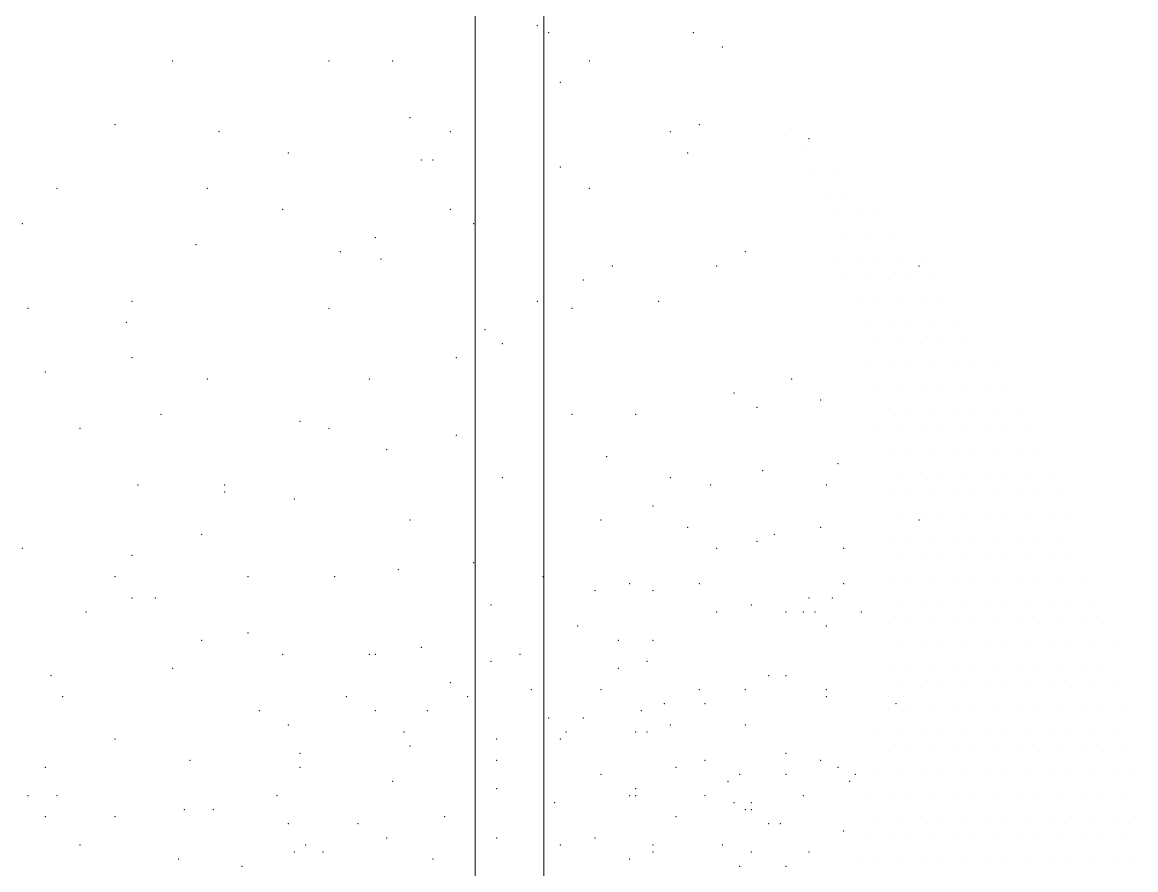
# Model space of a CAD drawing. Header units: metres. Extents: x 599 to 707, y 227 to 318.
# Drawn here: x 655.491 to 657.111, y 295.172 to 296.405 of the extents above; entities that cross this region are included whole.
import ezdxf

# ---------------------------------------------------------------- set-up
doc = ezdxf.new("R2010")
doc.units = ezdxf.units.M
doc.layers.add('banqueta', color=252, linetype='Continuous', lineweight=9)
doc.layers.add('vegetacion', color=74, linetype='Continuous', lineweight=0)

msp = doc.modelspace()

# ---------------------------------------------------------------- linework, layer by layer
at = {"layer": 'banqueta'}
for p, q in [((656.2498, 292.367), (656.2498, 299.9347)), ((656.1498, 292.367), (656.1498, 299.8051))]:
    msp.add_line(p, q, dxfattribs=at)
at = {"layer": 'vegetacion', "color": 0}
for p, q in [((656.6106, 296.2497), (656.6106, 296.2497)), ((656.6262, 296.2185), (656.6262, 296.2185)), ((656.6418, 296.1872), (656.6418, 296.1872)), ((656.6731, 296.1872), (656.6731, 296.1872)), ((656.6574, 296.156), (656.6574, 296.156)), ((656.6887, 296.156), (656.6887, 296.156)), ((656.6731, 296.1247), (656.6731, 296.1247)), ((656.7043, 296.1247), (656.7043, 296.1247)), ((656.7356, 296.1247), (656.7356, 296.1247)), ((656.6887, 296.0935), (656.6887, 296.0935)), ((656.7199, 296.0935), (656.7199, 296.0935)), ((656.7512, 296.0935), (656.7512, 296.0935)), ((656.6731, 296.0622), (656.6731, 296.0622)), ((656.7043, 296.0622), (656.7043, 296.0622)), ((656.7356, 296.0622), (656.7356, 296.0622)), ((656.7668, 296.0622), (656.7668, 296.0622)), ((656.7981, 296.0622), (656.7981, 296.0622)), ((656.6887, 296.031), (656.6887, 296.031)), ((656.7199, 296.031), (656.7199, 296.031)), ((656.7512, 296.031), (656.7512, 296.031)), ((656.7824, 296.031), (656.7824, 296.031)), ((656.8137, 296.031), (656.8137, 296.031)), ((656.7043, 295.9997), (656.7043, 295.9997)), ((656.7356, 295.9997), (656.7356, 295.9997)), ((656.7668, 295.9997), (656.7668, 295.9997)), ((656.7981, 295.9997), (656.7981, 295.9997)), ((656.8293, 295.9997), (656.8293, 295.9997)), ((656.7199, 295.9685), (656.7199, 295.9685)), ((656.7512, 295.9685), (656.7512, 295.9685)), ((656.7824, 295.9685), (656.7824, 295.9685)), ((656.8137, 295.9685), (656.8137, 295.9685)), ((656.8449, 295.9685), (656.8449, 295.9685)), ((656.7356, 295.9372), (656.7356, 295.9372)), ((656.7668, 295.9372), (656.7668, 295.9372)), ((656.7981, 295.9372), (656.7981, 295.9372)), ((656.8293, 295.9372), (656.8293, 295.9372)), ((656.8606, 295.9372), (656.8606, 295.9372)), ((656.7199, 295.906), (656.7199, 295.906)), ((656.7512, 295.906), (656.7512, 295.906)), ((656.7824, 295.906), (656.7824, 295.906)), ((656.8137, 295.906), (656.8137, 295.906)), ((656.8449, 295.906), (656.8449, 295.906)), ((656.8762, 295.906), (656.8762, 295.906)), ((656.9074, 295.906), (656.9074, 295.906)), ((656.7356, 295.8747), (656.7356, 295.8747)), ((656.7668, 295.8747), (656.7668, 295.8747)), ((656.7981, 295.8747), (656.7981, 295.8747)), ((656.8293, 295.8747), (656.8293, 295.8747)), ((656.8606, 295.8747), (656.8606, 295.8747)), ((656.8918, 295.8747), (656.8918, 295.8747)), ((656.9231, 295.8747), (656.9231, 295.8747)), ((656.7512, 295.8435), (656.7512, 295.8435)), ((656.7824, 295.8435), (656.7824, 295.8435)), ((656.8137, 295.8435), (656.8137, 295.8435)), ((656.8449, 295.8435), (656.8449, 295.8435)), ((656.8762, 295.8435), (656.8762, 295.8435)), ((656.9074, 295.8435), (656.9074, 295.8435)), ((656.9387, 295.8435), (656.9387, 295.8435)), ((656.7356, 295.8122), (656.7356, 295.8122)), ((656.7668, 295.8122), (656.7668, 295.8122)), ((656.7981, 295.8122), (656.7981, 295.8122)), ((656.8293, 295.8122), (656.8293, 295.8122)), ((656.8606, 295.8122), (656.8606, 295.8122)), ((656.8918, 295.8122), (656.8918, 295.8122)), ((656.9231, 295.8122), (656.9231, 295.8122)), ((656.9543, 295.8122), (656.9543, 295.8122)), ((656.7512, 295.781), (656.7512, 295.781)), ((656.7824, 295.781), (656.7824, 295.781)), ((656.8137, 295.781), (656.8137, 295.781)), ((656.8449, 295.781), (656.8449, 295.781)), ((656.8762, 295.781), (656.8762, 295.781)), ((656.9074, 295.781), (656.9074, 295.781)), ((656.9387, 295.781), (656.9387, 295.781)), ((656.9699, 295.781), (656.9699, 295.781)), ((656.7668, 295.7497), (656.7668, 295.7497)), ((656.7981, 295.7497), (656.7981, 295.7497)), ((656.8293, 295.7497), (656.8293, 295.7497)), ((656.8606, 295.7497), (656.8606, 295.7497)), ((656.8918, 295.7497), (656.8918, 295.7497)), ((656.9231, 295.7497), (656.9231, 295.7497)), ((656.9543, 295.7497), (656.9543, 295.7497)), ((656.9856, 295.7497), (656.9856, 295.7497)), ((656.7512, 295.7185), (656.7512, 295.7185)), ((656.7824, 295.7185), (656.7824, 295.7185)), ((656.8137, 295.7185), (656.8137, 295.7185)), ((656.8449, 295.7185), (656.8449, 295.7185)), ((656.8762, 295.7185), (656.8762, 295.7185)), ((656.9074, 295.7185), (656.9074, 295.7185)), ((656.9387, 295.7185), (656.9387, 295.7185)), ((656.9699, 295.7185), (656.9699, 295.7185)), ((657.0012, 295.7185), (657.0012, 295.7185)), ((656.7668, 295.6872), (656.7668, 295.6872)), ((656.7981, 295.6872), (656.7981, 295.6872)), ((656.8293, 295.6872), (656.8293, 295.6872)), ((656.8606, 295.6872), (656.8606, 295.6872)), ((656.8918, 295.6872), (656.8918, 295.6872)), ((656.9231, 295.6872), (656.9231, 295.6872)), ((656.9543, 295.6872), (656.9543, 295.6872)), ((656.9856, 295.6872), (656.9856, 295.6872)), ((657.0168, 295.6872), (657.0168, 295.6872)), ((656.7512, 295.656), (656.7512, 295.656)), ((656.7824, 295.656), (656.7824, 295.656)), ((656.8137, 295.656), (656.8137, 295.656)), ((656.8449, 295.656), (656.8449, 295.656)), ((656.8762, 295.656), (656.8762, 295.656)), ((656.9074, 295.656), (656.9074, 295.656)), ((656.9387, 295.656), (656.9387, 295.656)), ((656.9699, 295.656), (656.9699, 295.656)), ((657.0012, 295.656), (657.0012, 295.656)), ((656.7668, 295.6247), (656.7668, 295.6247)), ((656.7981, 295.6247), (656.7981, 295.6247)), ((656.8293, 295.6247), (656.8293, 295.6247)), ((656.8606, 295.6247), (656.8606, 295.6247)), ((656.8918, 295.6247), (656.8918, 295.6247)), ((656.9231, 295.6247), (656.9231, 295.6247)), ((656.9543, 295.6247), (656.9543, 295.6247)), ((656.9856, 295.6247), (656.9856, 295.6247)), ((657.0168, 295.6247), (657.0168, 295.6247)), ((656.7512, 295.5935), (656.7512, 295.5935)), ((656.7824, 295.5935), (656.7824, 295.5935)), ((656.8137, 295.5935), (656.8137, 295.5935)), ((656.8449, 295.5935), (656.8449, 295.5935)), ((656.8762, 295.5935), (656.8762, 295.5935)), ((656.9074, 295.5935), (656.9074, 295.5935)), ((656.9387, 295.5935), (656.9387, 295.5935)), ((656.9699, 295.5935), (656.9699, 295.5935)), ((657.0012, 295.5935), (657.0012, 295.5935)), ((657.0324, 295.5935), (657.0324, 295.5935)), ((656.7668, 295.5622), (656.7668, 295.5622)), ((656.7981, 295.5622), (656.7981, 295.5622)), ((656.8293, 295.5622), (656.8293, 295.5622)), ((656.8606, 295.5622), (656.8606, 295.5622)), ((656.8918, 295.5622), (656.8918, 295.5622)), ((656.9231, 295.5622), (656.9231, 295.5622)), ((656.9543, 295.5622), (656.9543, 295.5622)), ((656.9856, 295.5622), (656.9856, 295.5622)), ((657.0168, 295.5622), (657.0168, 295.5622)), ((657.0481, 295.5622), (657.0481, 295.5622)), ((656.7512, 295.531), (656.7512, 295.531)), ((656.7824, 295.531), (656.7824, 295.531)), ((656.8137, 295.531), (656.8137, 295.531)), ((656.8449, 295.531), (656.8449, 295.531)), ((656.8762, 295.531), (656.8762, 295.531)), ((656.9074, 295.531), (656.9074, 295.531)), ((656.9387, 295.531), (656.9387, 295.531)), ((656.9699, 295.531), (656.9699, 295.531)), ((657.0012, 295.531), (657.0012, 295.531)), ((657.0324, 295.531), (657.0324, 295.531)), ((657.0637, 295.531), (657.0637, 295.531)), ((656.7668, 295.4997), (656.7668, 295.4997)), ((656.7981, 295.4997), (656.7981, 295.4997)), ((656.8293, 295.4997), (656.8293, 295.4997)), ((656.8606, 295.4997), (656.8606, 295.4997)), ((656.8918, 295.4997), (656.8918, 295.4997)), ((656.9231, 295.4997), (656.9231, 295.4997)), ((656.9543, 295.4997), (656.9543, 295.4997)), ((656.9856, 295.4997), (656.9856, 295.4997)), ((657.0168, 295.4997), (657.0168, 295.4997)), ((657.0481, 295.4997), (657.0481, 295.4997)), ((657.0793, 295.4997), (657.0793, 295.4997)), ((656.7512, 295.4685), (656.7512, 295.4685)), ((656.7824, 295.4685), (656.7824, 295.4685)), ((656.8137, 295.4685), (656.8137, 295.4685)), ((656.8449, 295.4685), (656.8449, 295.4685)), ((656.8762, 295.4685), (656.8762, 295.4685)), ((656.9074, 295.4685), (656.9074, 295.4685)), ((656.9387, 295.4685), (656.9387, 295.4685)), ((656.9699, 295.4685), (656.9699, 295.4685)), ((657.0012, 295.4685), (657.0012, 295.4685)), ((657.0324, 295.4685), (657.0324, 295.4685)), ((657.0637, 295.4685), (657.0637, 295.4685)), ((656.7668, 295.4372), (656.7668, 295.4372)), ((656.7981, 295.4372), (656.7981, 295.4372)), ((656.8293, 295.4372), (656.8293, 295.4372)), ((656.8606, 295.4372), (656.8606, 295.4372)), ((656.8918, 295.4372), (656.8918, 295.4372)), ((656.9231, 295.4372), (656.9231, 295.4372)), ((656.9543, 295.4372), (656.9543, 295.4372)), ((656.9856, 295.4372), (656.9856, 295.4372)), ((657.0168, 295.4372), (657.0168, 295.4372)), ((657.0481, 295.4372), (657.0481, 295.4372)), ((657.0793, 295.4372), (657.0793, 295.4372)), ((656.7512, 295.406), (656.7512, 295.406)), ((656.7824, 295.406), (656.7824, 295.406)), ((656.8137, 295.406), (656.8137, 295.406)), ((656.8449, 295.406), (656.8449, 295.406)), ((656.8762, 295.406), (656.8762, 295.406)), ((656.9074, 295.406), (656.9074, 295.406)), ((656.9387, 295.406), (656.9387, 295.406)), ((656.9699, 295.406), (656.9699, 295.406)), ((657.0012, 295.406), (657.0012, 295.406)), ((657.0324, 295.406), (657.0324, 295.406)), ((657.0637, 295.406), (657.0637, 295.406)), ((657.0949, 295.406), (657.0949, 295.406)), ((656.7356, 295.3747), (656.7356, 295.3747)), ((656.7668, 295.3747), (656.7668, 295.3747)), ((656.7981, 295.3747), (656.7981, 295.3747)), ((656.8293, 295.3747), (656.8293, 295.3747)), ((656.8606, 295.3747), (656.8606, 295.3747)), ((656.8918, 295.3747), (656.8918, 295.3747)), ((656.9231, 295.3747), (656.9231, 295.3747)), ((656.9543, 295.3747), (656.9543, 295.3747)), ((656.9856, 295.3747), (656.9856, 295.3747)), ((657.0168, 295.3747), (657.0168, 295.3747)), ((657.0481, 295.3747), (657.0481, 295.3747)), ((657.0793, 295.3747), (657.0793, 295.3747)), ((656.7512, 295.3435), (656.7512, 295.3435)), ((656.7824, 295.3435), (656.7824, 295.3435)), ((656.8137, 295.3435), (656.8137, 295.3435)), ((656.8449, 295.3435), (656.8449, 295.3435)), ((656.8762, 295.3435), (656.8762, 295.3435)), ((656.9074, 295.3435), (656.9074, 295.3435)), ((656.9387, 295.3435), (656.9387, 295.3435)), ((656.9699, 295.3435), (656.9699, 295.3435)), ((657.0012, 295.3435), (657.0012, 295.3435)), ((657.0324, 295.3435), (657.0324, 295.3435)), ((657.0637, 295.3435), (657.0637, 295.3435)), ((657.0949, 295.3435), (657.0949, 295.3435)), ((656.7356, 295.3122), (656.7356, 295.3122)), ((656.7668, 295.3122), (656.7668, 295.3122)), ((656.7981, 295.3122), (656.7981, 295.3122)), ((656.8293, 295.3122), (656.8293, 295.3122)), ((656.8606, 295.3122), (656.8606, 295.3122)), ((656.8918, 295.3122), (656.8918, 295.3122)), ((656.9231, 295.3122), (656.9231, 295.3122)), ((656.9543, 295.3122), (656.9543, 295.3122)), ((656.9856, 295.3122), (656.9856, 295.3122)), ((657.0168, 295.3122), (657.0168, 295.3122)), ((657.0481, 295.3122), (657.0481, 295.3122)), ((657.0793, 295.3122), (657.0793, 295.3122)), ((657.1106, 295.3122), (657.1106, 295.3122)), ((656.7199, 295.281), (656.7199, 295.281)), ((656.7512, 295.281), (656.7512, 295.281)), ((656.7824, 295.281), (656.7824, 295.281)), ((656.8137, 295.281), (656.8137, 295.281)), ((656.8449, 295.281), (656.8449, 295.281)), ((656.8762, 295.281), (656.8762, 295.281)), ((656.9074, 295.281), (656.9074, 295.281)), ((656.9387, 295.281), (656.9387, 295.281)), ((656.9699, 295.281), (656.9699, 295.281)), ((657.0012, 295.281), (657.0012, 295.281)), ((657.0324, 295.281), (657.0324, 295.281)), ((657.0637, 295.281), (657.0637, 295.281)), ((657.0949, 295.281), (657.0949, 295.281)), ((656.7356, 295.2497), (656.7356, 295.2497)), ((656.7668, 295.2497), (656.7668, 295.2497)), ((656.7981, 295.2497), (656.7981, 295.2497)), ((656.8293, 295.2497), (656.8293, 295.2497)), ((656.8606, 295.2497), (656.8606, 295.2497)), ((656.8918, 295.2497), (656.8918, 295.2497)), ((656.9231, 295.2497), (656.9231, 295.2497)), ((656.9543, 295.2497), (656.9543, 295.2497)), ((656.9856, 295.2497), (656.9856, 295.2497)), ((657.0168, 295.2497), (657.0168, 295.2497)), ((657.0481, 295.2497), (657.0481, 295.2497)), ((657.0793, 295.2497), (657.0793, 295.2497)), ((657.1106, 295.2497), (657.1106, 295.2497)), ((656.7199, 295.2185), (656.7199, 295.2185)), ((656.7512, 295.2185), (656.7512, 295.2185)), ((656.7824, 295.2185), (656.7824, 295.2185)), ((656.8137, 295.2185), (656.8137, 295.2185)), ((656.8449, 295.2185), (656.8449, 295.2185)), ((656.8762, 295.2185), (656.8762, 295.2185)), ((656.9074, 295.2185), (656.9074, 295.2185)), ((656.9387, 295.2185), (656.9387, 295.2185)), ((656.9699, 295.2185), (656.9699, 295.2185)), ((657.0012, 295.2185), (657.0012, 295.2185)), ((657.0324, 295.2185), (657.0324, 295.2185)), ((657.0637, 295.2185), (657.0637, 295.2185)), ((657.0949, 295.2185), (657.0949, 295.2185)), ((656.7043, 295.1872), (656.7043, 295.1872)), ((656.7356, 295.1872), (656.7356, 295.1872)), ((656.7668, 295.1872), (656.7668, 295.1872)), ((656.7981, 295.1872), (656.7981, 295.1872)), ((656.8293, 295.1872), (656.8293, 295.1872)), ((656.8606, 295.1872), (656.8606, 295.1872)), ((656.8918, 295.1872), (656.8918, 295.1872)), ((656.9231, 295.1872), (656.9231, 295.1872)), ((656.9543, 295.1872), (656.9543, 295.1872)), ((656.9856, 295.1872), (656.9856, 295.1872)), ((657.0168, 295.1872), (657.0168, 295.1872)), ((657.0481, 295.1872), (657.0481, 295.1872)), ((657.0793, 295.1872), (657.0793, 295.1872)), ((657.1106, 295.1872), (657.1106, 295.1872))]:
    msp.add_line(p, q, dxfattribs=at)
at = {"layer": 'vegetacion'}
for p in [(656.2401, 296.3998), (656.2569, 296.3896), (656.4673, 296.3896), (656.5093, 296.369), (655.71, 296.3485), (655.9372, 296.3485), (656.0298, 296.3485), (656.3158, 296.3485), (656.2738, 296.3176), (656.055, 296.2663), (655.6259, 296.256), (655.7773, 296.2457), (656.1139, 296.2457), (656.4336, 296.2457), (656.4757, 296.256), (656.6356, 296.2354), (655.8783, 296.2149), (656.4589, 296.2149), (656.0718, 296.2046), (656.0887, 296.2046), (656.2738, 296.1944), (655.5418, 296.1635), (655.7605, 296.1635), (656.3158, 296.1635), (655.8699, 296.1327), (656.1139, 296.1327), (655.4913, 296.1122), (656.1476, 296.1122), (656.0045, 296.0916), (655.7437, 296.0813), (655.954, 296.0711), (656.543, 296.0711), (656.0129, 296.0608), (656.3495, 296.0505), (656.5009, 296.0505), (656.7954, 296.0505), (656.3074, 296.03), (655.4997, 295.9889), (655.6511, 295.9991), (655.9372, 295.9889), (656.2401, 295.9991), (656.2906, 295.9889), (656.4168, 295.9991), (655.6427, 295.9683), (656.1644, 295.958), (656.1896, 295.9375), (655.6511, 295.917), (656.1223, 295.917), (655.5249, 295.8964), (655.7605, 295.8861), (655.9961, 295.8861), (656.6103, 295.8861), (656.5262, 295.8656), (656.5598, 295.845), (656.6524, 295.8553), (655.6932, 295.8348), (656.2906, 295.8348), (656.3831, 295.8348), (655.5754, 295.8142), (655.8951, 295.8245), (655.9372, 295.8142), (656.1223, 295.8039), (656.0213, 295.7834), (656.3411, 295.7731), (656.6776, 295.7628), (656.5682, 295.7526), (655.6596, 295.732), (655.7858, 295.732), (656.1896, 295.7423), (656.4336, 295.7423), (656.4925, 295.732), (656.6608, 295.732), (655.7858, 295.7217), (655.8867, 295.7115), (656.4084, 295.7012), (656.055, 295.6807), (656.3327, 295.6807), (656.7954, 295.6807), (656.4589, 295.6704), (656.6524, 295.6704), (655.7521, 295.6601), (656.5598, 295.6498), (656.5851, 295.6601), (655.4913, 295.6396), (656.5009, 295.6396), (656.686, 295.6396), (655.6511, 295.6293), (656.1476, 295.619), (655.6259, 295.5985), (655.8194, 295.5985), (655.9456, 295.5985), (656.0382, 295.6087), (656.2485, 295.5985), (656.3747, 295.5882), (656.4757, 295.5882), (656.686, 295.5882), (655.6511, 295.5676), (655.6848, 295.5676), (656.3242, 295.5779), (656.4084, 295.5779), (656.6356, 295.5676), (656.6692, 295.5676), (656.1728, 295.5574), (656.5514, 295.5574), (655.5838, 295.5471), (656.5009, 295.5471), (656.6019, 295.5471), (656.6271, 295.5471), (656.644, 295.5471), (656.7113, 295.5471), (656.299, 295.5265), (656.6608, 295.5265), (656.6608, 295.5265), (655.7521, 295.506), (655.8194, 295.5163), (656.3579, 295.506), (656.4084, 295.506), (655.8699, 295.4854), (655.9961, 295.4854), (656.0045, 295.4854), (656.0718, 295.4957), (656.2149, 295.4854), (656.1728, 295.4752), (656.4, 295.4752), (655.5333, 295.4546), (655.71, 295.4649), (656.3579, 295.4649), (656.5767, 295.4546), (656.6019, 295.4546), (656.6019, 295.4546), (656.1139, 295.4444), (655.5502, 295.4238), (655.9625, 295.4238), (656.1391, 295.4238), (656.2317, 295.4341), (656.3327, 295.4341), (656.4757, 295.4341), (656.543, 295.4341), (656.6608, 295.4341), (656.6608, 295.4238), (656.4252, 295.4135), (656.4841, 295.4135), (656.7618, 295.4135), (655.8362, 295.4033), (656.0045, 295.4033), (656.0802, 295.4033), (656.2569, 295.393), (656.3074, 295.393), (656.3916, 295.4033), (655.8783, 295.3827), (656.0466, 295.3724), (656.2822, 295.3724), (656.3831, 295.3724), (656.4, 295.3724), (656.4336, 295.3827), (656.543, 295.3827), (655.6259, 295.3622), (656.1812, 295.3622), (656.2738, 295.3622), (655.8951, 295.3416), (656.055, 295.3519), (656.6019, 295.3416), (655.7353, 295.3313), (656.1812, 295.3313), (656.4841, 295.3313), (656.6524, 295.3313), (655.5249, 295.3211), (655.8951, 295.3211), (656.3327, 295.3108), (656.442, 295.3211), (656.5346, 295.3108), (656.6019, 295.3108), (656.6776, 295.3211), (656.7029, 295.3108), (656.0298, 295.3005), (656.1812, 295.2902), (656.3831, 295.2902), (656.5178, 295.3005), (656.6945, 295.3005), (655.4997, 295.28), (655.5418, 295.28), (655.8615, 295.28), (656.3747, 295.28), (656.3831, 295.28), (656.4841, 295.28), (656.6271, 295.28), (655.7269, 295.2594), (655.7689, 295.2594), (656.2653, 295.2697), (656.5262, 295.2697), (656.543, 295.2594), (656.5514, 295.2697), (656.5514, 295.2594), (655.5249, 295.2491), (655.6259, 295.2491), (656.1055, 295.2491), (656.442, 295.2491), (655.8783, 295.2389), (655.9793, 295.2389), (656.5767, 295.2389), (656.5935, 295.2389), (656.686, 295.2286), (656.0213, 295.2183), (656.1812, 295.2183), (656.3242, 295.2183), (655.5754, 295.208), (655.8867, 295.1978), (655.9036, 295.208), (655.9288, 295.1978), (656.2738, 295.208), (656.4084, 295.208), (656.4084, 295.1978), (656.5093, 295.208), (656.5514, 295.1978), (656.6356, 295.1978), (655.7185, 295.1875), (655.811, 295.1772), (656.0887, 295.1875), (656.3747, 295.1875), (656.5346, 295.1772), (656.6019, 295.1772)]:
    msp.add_point(p, dxfattribs=at)

doc.saveas('drawing.dxf')
